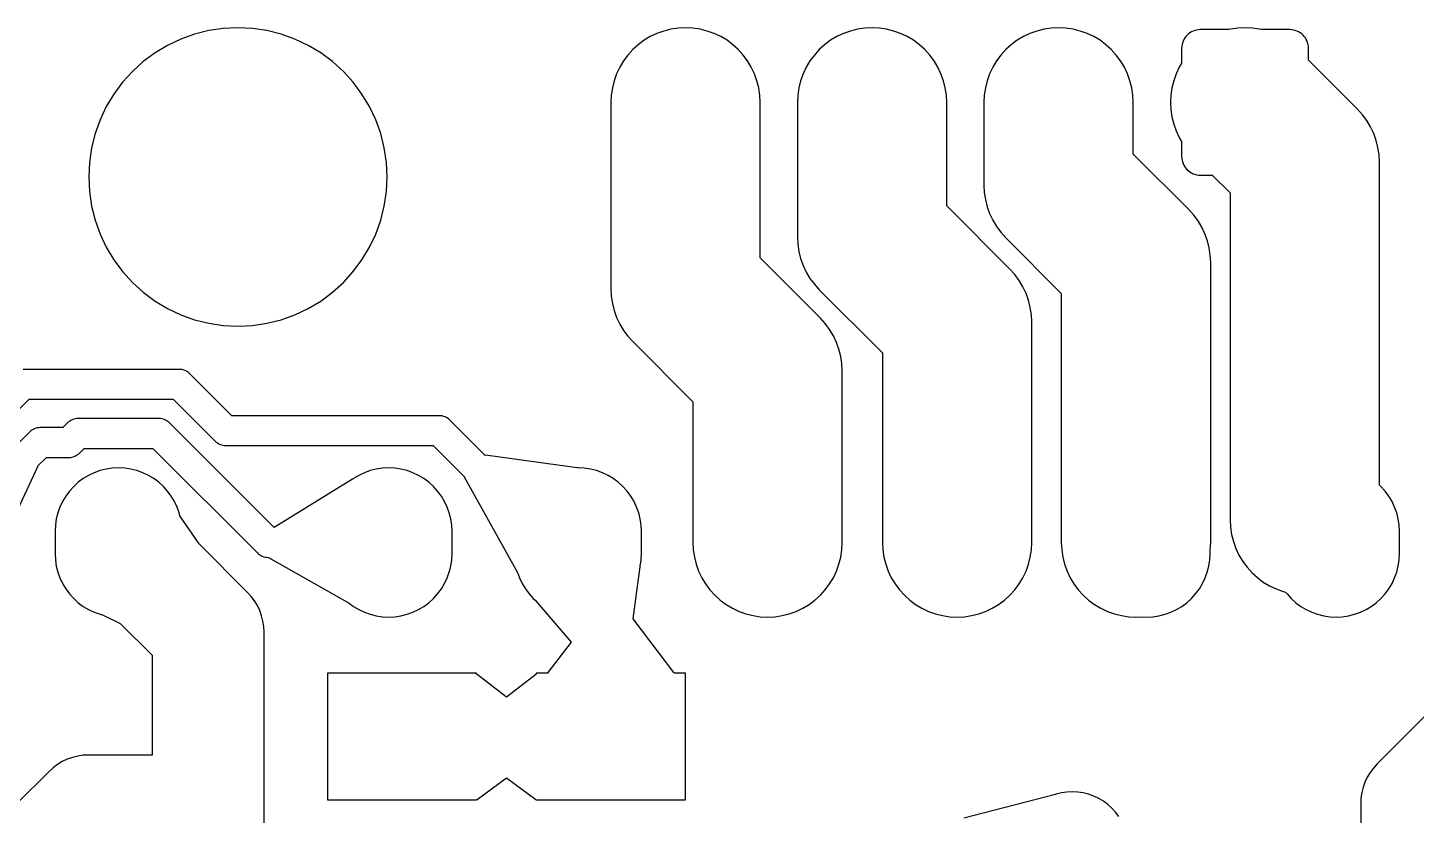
# Model space of a CAD drawing. Header units: metres. Extents: x 0.3 to 99.7, y 0.3 to 59.7.
# Drawn here: x 59.58 to 78.19, y 47.64 to 58.2 of the extents above; entities that cross this region are included whole.
import ezdxf

# ---------------------------------------------------------------- set-up
doc = ezdxf.new("R2010")
doc.units = ezdxf.units.M

msp = doc.modelspace()

# ---------------------------------------------------------------- linework, layer by layer
for points in [[(60.4, 56.2), (60.41, 56.004), (60.438, 55.81), (60.486, 55.619), (60.552, 55.435), (60.636, 55.257), (60.737, 55.089), (60.854, 54.931), (60.986, 54.786), (61.131, 54.654), (61.289, 54.537), (61.457, 54.436), (61.635, 54.352), (61.819, 54.286), (62.01, 54.238), (62.204, 54.21), (62.4, 54.2), (62.596, 54.21), (62.79, 54.238), (62.981, 54.286), (63.165, 54.352), (63.343, 54.436), (63.511, 54.537), (63.669, 54.654), (63.814, 54.786), (63.946, 54.931), (64.063, 55.089), (64.164, 55.257), (64.248, 55.435), (64.314, 55.619), (64.362, 55.81), (64.39, 56.004), (64.4, 56.2), (64.39, 56.396), (64.362, 56.59), (64.314, 56.781), (64.248, 56.965), (64.164, 57.143), (64.063, 57.311), (63.946, 57.469), (63.814, 57.614), (63.669, 57.746), (63.511, 57.863), (63.343, 57.964), (63.165, 58.048), (62.981, 58.114), (62.79, 58.162), (62.596, 58.19), (62.4, 58.2), (62.204, 58.19), (62.01, 58.162), (61.819, 58.114), (61.635, 58.048), (61.457, 57.964), (61.289, 57.863), (61.131, 57.746), (60.986, 57.614), (60.854, 57.469), (60.737, 57.311), (60.636, 57.143), (60.552, 56.965), (60.486, 56.781), (60.438, 56.59), (60.41, 56.396), (60.4, 56.2)], [(70.501, 53.6), (70.496, 53.698), (70.481, 53.795), (70.457, 53.89), (70.424, 53.983), (70.382, 54.072), (70.332, 54.156), (70.273, 54.235), (70.207, 54.307), (69.401, 55.114), (69.401, 55.114), (69.401, 55.114), (69.401, 55.114), (69.401, 55.114), (69.401, 55.114), (69.401, 55.114), (69.401, 55.114), (69.401, 55.114), (69.401, 55.114), (69.401, 55.114), (69.401, 55.114), (69.401, 55.114), (69.401, 55.114), (69.401, 55.114), (69.401, 55.114), (69.401, 55.114), (69.401, 55.114), (69.401, 57.2), (69.396, 57.298), (69.381, 57.395), (69.357, 57.49), (69.324, 57.583), (69.282, 57.672), (69.232, 57.756), (69.173, 57.835), (69.107, 57.907), (69.035, 57.973), (68.956, 58.032), (68.872, 58.082), (68.783, 58.124), (68.69, 58.157), (68.595, 58.181), (68.498, 58.196), (68.4, 58.201), (68.302, 58.196), (68.205, 58.181), (68.11, 58.157), (68.017, 58.124), (67.928, 58.082), (67.844, 58.032), (67.765, 57.973), (67.693, 57.907), (67.627, 57.835), (67.568, 57.756), (67.518, 57.672), (67.476, 57.583), (67.443, 57.49), (67.419, 57.395), (67.404, 57.298), (67.399, 57.2), (67.399, 54.7), (67.404, 54.602), (67.419, 54.505), (67.443, 54.41), (67.476, 54.317), (67.518, 54.228), (67.568, 54.144), (67.627, 54.065), (67.693, 53.993), (68.499, 53.186), (68.499, 53.186), (68.499, 53.186), (68.499, 53.186), (68.499, 53.186), (68.499, 53.186), (68.499, 53.186), (68.499, 53.186), (68.499, 53.186), (68.499, 53.186), (68.499, 53.186), (68.499, 53.186), (68.499, 53.186), (68.499, 53.186), (68.499, 53.186), (68.499, 53.186), (68.499, 53.186), (68.499, 53.186), (68.499, 51.3), (68.504, 51.202), (68.519, 51.105), (68.543, 51.01), (68.576, 50.917), (68.618, 50.828), (68.668, 50.744), (68.727, 50.665), (68.793, 50.593), (68.865, 50.527), (68.944, 50.468), (69.028, 50.418), (69.117, 50.376), (69.21, 50.343), (69.305, 50.319), (69.402, 50.304), (69.5, 50.299), (69.598, 50.304), (69.695, 50.319), (69.79, 50.343), (69.883, 50.376), (69.972, 50.418), (70.056, 50.468), (70.135, 50.527), (70.207, 50.593), (70.273, 50.665), (70.332, 50.744), (70.382, 50.828), (70.424, 50.917), (70.457, 51.01), (70.481, 51.105), (70.496, 51.202), (70.501, 51.3), (70.501, 53.6)], [(73.041, 54.256), (73.036, 54.354), (73.021, 54.451), (72.997, 54.547), (72.964, 54.639), (72.922, 54.728), (72.872, 54.812), (72.813, 54.891), (72.747, 54.964), (71.901, 55.811), (71.901, 55.811), (71.901, 55.811), (71.901, 55.811), (71.901, 55.811), (71.901, 55.811), (71.901, 55.811), (71.901, 55.811), (71.901, 55.811), (71.901, 55.811), (71.901, 55.811), (71.901, 55.811), (71.901, 55.811), (71.901, 55.811), (71.901, 55.811), (71.901, 55.811), (71.901, 55.811), (71.901, 55.811), (71.901, 57.2), (71.896, 57.298), (71.881, 57.395), (71.857, 57.49), (71.824, 57.583), (71.782, 57.672), (71.732, 57.756), (71.673, 57.835), (71.607, 57.907), (71.535, 57.973), (71.456, 58.032), (71.372, 58.082), (71.283, 58.124), (71.19, 58.157), (71.095, 58.181), (70.998, 58.196), (70.9, 58.201), (70.802, 58.196), (70.705, 58.181), (70.61, 58.157), (70.517, 58.124), (70.428, 58.082), (70.344, 58.032), (70.265, 57.973), (70.193, 57.907), (70.127, 57.835), (70.068, 57.756), (70.018, 57.672), (69.976, 57.583), (69.943, 57.49), (69.919, 57.395), (69.904, 57.298), (69.899, 57.2), (69.899, 55.396), (69.904, 55.298), (69.919, 55.201), (69.943, 55.106), (69.976, 55.013), (70.018, 54.924), (70.068, 54.84), (70.127, 54.761), (70.193, 54.689), (71.039, 53.842), (71.039, 53.842), (71.039, 53.842), (71.039, 53.842), (71.039, 53.842), (71.039, 53.842), (71.039, 53.842), (71.039, 53.842), (71.039, 53.842), (71.039, 53.842), (71.039, 53.842), (71.039, 53.842), (71.039, 53.842), (71.039, 53.842), (71.039, 53.842), (71.039, 53.842), (71.039, 53.842), (71.039, 53.842), (71.039, 51.3), (71.044, 51.202), (71.059, 51.105), (71.083, 51.01), (71.116, 50.917), (71.158, 50.828), (71.208, 50.744), (71.267, 50.665), (71.333, 50.593), (71.405, 50.527), (71.484, 50.468), (71.568, 50.418), (71.657, 50.376), (71.75, 50.343), (71.845, 50.319), (71.942, 50.304), (72.04, 50.299), (72.138, 50.304), (72.235, 50.319), (72.33, 50.343), (72.423, 50.376), (72.512, 50.418), (72.596, 50.468), (72.675, 50.527), (72.747, 50.593), (72.813, 50.665), (72.872, 50.744), (72.922, 50.828), (72.964, 50.917), (72.997, 51.01), (73.021, 51.105), (73.036, 51.202), (73.041, 51.3), (73.041, 54.256)], [(75.439, 55.054), (75.434, 55.152), (75.419, 55.249), (75.395, 55.345), (75.362, 55.437), (75.32, 55.526), (75.27, 55.61), (75.211, 55.689), (75.145, 55.762), (74.401, 56.507), (74.401, 56.507), (74.401, 56.507), (74.401, 56.507), (74.401, 56.507), (74.401, 56.507), (74.401, 56.507), (74.401, 56.507), (74.401, 56.507), (74.401, 56.507), (74.401, 56.507), (74.401, 56.507), (74.401, 56.507), (74.401, 56.507), (74.401, 56.507), (74.401, 56.507), (74.401, 56.507), (74.401, 56.507), (74.401, 57.2), (74.396, 57.298), (74.381, 57.395), (74.357, 57.49), (74.324, 57.583), (74.282, 57.672), (74.232, 57.756), (74.173, 57.835), (74.107, 57.907), (74.035, 57.973), (73.956, 58.032), (73.872, 58.082), (73.783, 58.124), (73.69, 58.157), (73.595, 58.181), (73.498, 58.196), (73.4, 58.201), (73.302, 58.196), (73.205, 58.181), (73.11, 58.157), (73.017, 58.124), (72.928, 58.082), (72.844, 58.032), (72.765, 57.973), (72.693, 57.907), (72.627, 57.835), (72.568, 57.756), (72.518, 57.672), (72.476, 57.583), (72.443, 57.49), (72.419, 57.395), (72.404, 57.298), (72.399, 57.2), (72.399, 56.092), (72.404, 55.994), (72.419, 55.897), (72.443, 55.802), (72.476, 55.709), (72.518, 55.621), (72.568, 55.536), (72.627, 55.458), (72.693, 55.385), (73.437, 54.64), (73.437, 54.64), (73.437, 54.64), (73.437, 54.64), (73.437, 54.64), (73.437, 54.64), (73.437, 54.64), (73.437, 54.64), (73.437, 54.64), (73.437, 54.64), (73.437, 54.64), (73.437, 54.64), (73.437, 54.64), (73.437, 54.64), (73.437, 54.64), (73.437, 54.64), (73.437, 54.64), (73.437, 54.64), (73.437, 51.3), (73.442, 51.202), (73.457, 51.105), (73.481, 51.01), (73.514, 50.917), (73.556, 50.828), (73.606, 50.744), (73.665, 50.665), (73.731, 50.593), (73.803, 50.527), (73.882, 50.468), (73.966, 50.418), (74.055, 50.376), (74.148, 50.343), (74.243, 50.319), (74.34, 50.304), (74.438, 50.299), (74.514, 50.303), (74.514, 50.303), (74.514, 50.303), (74.514, 50.303), (74.58, 50.3), (74.663, 50.304), (74.746, 50.316), (74.827, 50.337), (74.905, 50.365), (74.981, 50.4), (75.052, 50.443), (75.119, 50.493), (75.181, 50.549), (75.237, 50.611), (75.287, 50.678), (75.33, 50.749), (75.365, 50.825), (75.393, 50.903), (75.414, 50.984), (75.426, 51.067), (75.43, 51.15), (75.43, 51.177), (75.43, 51.177), (75.43, 51.177), (75.43, 51.177), (75.43, 51.177), (75.43, 51.177), (75.434, 51.202), (75.439, 51.3), (75.439, 55.054)], [(77.701, 52.07), (77.701, 52.07), (77.701, 52.07), (77.701, 52.07), (77.701, 52.07), (77.701, 52.07), (77.701, 52.07), (77.701, 52.07), (77.701, 52.07), (77.701, 52.07), (77.701, 52.07), (77.701, 52.07), (77.701, 52.07), (77.701, 52.07), (77.701, 52.07), (77.701, 52.07), (77.701, 52.07), (77.701, 52.07), (77.701, 52.07), (77.701, 52.07), (77.701, 56.4), (77.696, 56.498), (77.681, 56.595), (77.657, 56.69), (77.624, 56.783), (77.582, 56.872), (77.532, 56.956), (77.473, 57.035), (77.407, 57.107), (76.75, 57.765), (76.75, 57.765), (76.75, 57.765), (76.75, 57.765), (76.75, 57.765), (76.75, 57.765), (76.75, 57.765), (76.75, 57.765), (76.75, 57.765), (76.75, 57.765), (76.75, 57.765), (76.75, 57.765), (76.75, 57.765), (76.75, 57.765), (76.75, 57.765), (76.75, 57.765), (76.75, 57.765), (76.75, 57.765), (76.75, 57.925), (76.749, 57.95), (76.745, 57.974), (76.739, 57.998), (76.731, 58.021), (76.72, 58.043), (76.708, 58.064), (76.693, 58.084), (76.677, 58.102), (76.659, 58.118), (76.639, 58.133), (76.618, 58.145), (76.596, 58.156), (76.573, 58.164), (76.549, 58.17), (76.525, 58.174), (76.5, 58.175), (76.12, 58.175), (76.12, 58.175), (76.12, 58.175), (76.12, 58.175), (76.12, 58.175), (76.12, 58.175), (76.095, 58.181), (75.998, 58.196), (75.9, 58.201), (75.802, 58.196), (75.705, 58.181), (75.68, 58.175), (75.68, 58.175), (75.68, 58.175), (75.68, 58.175), (75.68, 58.175), (75.68, 58.175), (75.3, 58.175), (75.275, 58.174), (75.251, 58.17), (75.227, 58.164), (75.204, 58.156), (75.182, 58.145), (75.161, 58.133), (75.141, 58.118), (75.123, 58.102), (75.107, 58.084), (75.092, 58.064), (75.08, 58.043), (75.069, 58.021), (75.061, 57.998), (75.055, 57.974), (75.051, 57.95), (75.05, 57.925), (75.05, 57.726), (75.05, 57.726), (75.05, 57.726), (75.05, 57.726), (75.05, 57.726), (75.05, 57.726), (75.05, 57.726), (75.05, 57.726), (75.05, 57.726), (75.05, 57.726), (75.05, 57.726), (75.05, 57.726), (75.018, 57.672), (74.976, 57.583), (74.943, 57.49), (74.919, 57.395), (74.904, 57.298), (74.899, 57.2), (74.904, 57.102), (74.919, 57.005), (74.943, 56.91), (74.976, 56.817), (75.018, 56.728), (75.05, 56.674), (75.05, 56.674), (75.05, 56.674), (75.05, 56.674), (75.05, 56.674), (75.05, 56.674), (75.05, 56.674), (75.05, 56.674), (75.05, 56.674), (75.05, 56.674), (75.05, 56.674), (75.05, 56.674), (75.05, 56.475), (75.051, 56.45), (75.055, 56.426), (75.061, 56.402), (75.069, 56.379), (75.08, 56.357), (75.092, 56.336), (75.107, 56.316), (75.123, 56.298), (75.141, 56.282), (75.161, 56.267), (75.182, 56.255), (75.204, 56.244), (75.227, 56.236), (75.251, 56.23), (75.275, 56.226), (75.3, 56.225), (75.46, 56.225), (75.46, 56.225), (75.46, 56.225), (75.46, 56.225), (75.46, 56.225), (75.46, 56.225), (75.46, 56.225), (75.46, 56.225), (75.46, 56.225), (75.46, 56.225), (75.46, 56.225), (75.46, 56.225), (75.46, 56.225), (75.46, 56.225), (75.46, 56.225), (75.46, 56.225), (75.46, 56.225), (75.46, 56.225), (75.699, 55.986), (75.699, 55.986), (75.699, 55.986), (75.699, 55.986), (75.699, 55.986), (75.699, 55.986), (75.699, 55.986), (75.699, 55.986), (75.699, 55.986), (75.699, 55.986), (75.699, 55.986), (75.699, 55.986), (75.699, 55.986), (75.699, 55.986), (75.699, 55.986), (75.699, 55.986), (75.699, 55.986), (75.699, 55.986), (75.699, 51.602), (75.704, 51.504), (75.719, 51.407), (75.743, 51.312), (75.776, 51.22), (75.818, 51.131), (75.868, 51.047), (75.927, 50.968), (75.993, 50.895), (76.065, 50.829), (76.144, 50.77), (76.228, 50.72), (76.317, 50.678), (76.41, 50.645), (76.444, 50.636), (76.444, 50.636), (76.444, 50.636), (76.444, 50.636), (76.444, 50.636), (76.444, 50.636), (76.444, 50.636), (76.444, 50.636), (76.444, 50.636), (76.444, 50.636), (76.444, 50.636), (76.444, 50.636), (76.444, 50.636), (76.444, 50.636), (76.444, 50.636), (76.444, 50.636), (76.463, 50.611), (76.519, 50.549), (76.581, 50.493), (76.648, 50.443), (76.719, 50.4), (76.795, 50.365), (76.873, 50.337), (76.954, 50.316), (77.037, 50.304), (77.12, 50.3), (77.203, 50.304), (77.286, 50.316), (77.367, 50.337), (77.445, 50.365), (77.521, 50.4), (77.592, 50.443), (77.659, 50.493), (77.721, 50.549), (77.777, 50.611), (77.827, 50.678), (77.87, 50.749), (77.905, 50.825), (77.933, 50.903), (77.954, 50.984), (77.966, 51.067), (77.97, 51.15), (77.97, 51.45), (77.966, 51.533), (77.954, 51.616), (77.933, 51.697), (77.905, 51.775), (77.87, 51.851), (77.827, 51.922), (77.777, 51.989), (77.721, 52.051), (77.701, 52.07)], [(68.4, 49.55), (68.246, 49.55), (68.246, 49.55), (68.246, 49.55), (68.246, 49.55), (68.246, 49.55), (68.246, 49.55), (68.246, 49.55), (68.246, 49.55), (68.246, 49.55), (68.246, 49.55), (68.246, 49.55), (68.246, 49.55), (68.246, 49.55), (68.246, 49.55), (68.246, 49.55), (68.246, 49.55), (68.246, 49.55), (68.246, 49.55), (68.246, 49.55), (68.246, 49.55), (68.246, 49.55), (68.246, 49.55), (68.246, 49.55), (68.246, 49.55), (68.246, 49.55), (68.246, 49.55), (68.246, 49.55), (68.246, 49.55), (68.246, 49.55), (68.246, 49.55), (68.246, 49.55), (68.246, 49.55), (68.246, 49.55), (68.246, 49.55), (68.246, 49.55), (68.246, 49.55), (68.246, 49.55), (68.246, 49.55), (68.246, 49.55), (68.246, 49.55), (68.246, 49.55), (68.246, 49.55), (68.246, 49.551), (68.244, 49.558), (67.696, 50.275), (67.696, 50.275), (67.696, 50.275), (67.696, 50.275), (67.696, 50.275), (67.696, 50.275), (67.696, 50.275), (67.696, 50.275), (67.696, 50.275), (67.696, 50.275), (67.696, 50.275), (67.696, 50.275), (67.696, 50.275), (67.696, 50.275), (67.696, 50.275), (67.696, 50.275), (67.696, 50.275), (67.696, 50.275), (67.751, 50.677), (67.792, 50.975), (67.792, 50.977), (67.792, 50.977), (67.792, 50.977), (67.792, 50.977), (67.792, 50.977), (67.792, 50.977), (67.792, 50.977), (67.792, 50.977), (67.792, 50.977), (67.792, 50.977), (67.792, 50.977), (67.792, 50.977), (67.794, 50.984), (67.806, 51.067), (67.81, 51.15), (67.81, 51.45), (67.806, 51.533), (67.794, 51.616), (67.773, 51.697), (67.745, 51.775), (67.71, 51.851), (67.667, 51.922), (67.617, 51.989), (67.561, 52.051), (67.499, 52.107), (67.432, 52.157), (67.361, 52.2), (67.285, 52.235), (67.207, 52.263), (67.126, 52.284), (67.043, 52.296), (66.96, 52.3), (66.947, 52.299), (66.947, 52.299), (66.947, 52.299), (66.947, 52.299), (66.947, 52.299), (66.947, 52.299), (65.719, 52.469), (65.715, 52.468), (65.715, 52.468), (65.715, 52.468), (65.715, 52.468), (65.715, 52.468), (65.715, 52.468), (65.715, 52.468), (65.715, 52.468), (65.715, 52.468), (65.715, 52.468), (65.715, 52.468), (65.715, 52.468), (65.715, 52.468), (65.715, 52.468), (65.715, 52.468), (65.715, 52.468), (65.715, 52.468), (65.715, 52.468), (65.715, 52.468), (65.715, 52.468), (65.715, 52.468), (65.715, 52.468), (65.715, 52.468), (65.715, 52.468), (65.241, 52.941), (65.227, 52.955), (65.211, 52.966), (65.194, 52.976), (65.177, 52.985), (65.158, 52.991), (65.139, 52.996), (65.12, 52.999), (65.1, 53), (62.32, 53), (62.32, 53), (62.32, 53), (62.32, 53), (62.32, 53), (62.32, 53), (62.32, 53), (62.32, 53), (62.32, 53), (62.32, 53), (62.32, 53), (62.32, 53), (62.32, 53), (62.32, 53), (62.32, 53), (62.32, 53), (62.32, 53), (62.32, 53), (61.758, 53.562), (61.743, 53.576), (61.728, 53.587), (61.711, 53.597), (61.693, 53.606), (61.674, 53.612), (61.655, 53.617), (61.636, 53.62), (61.616, 53.621), (59.521, 53.621)], [(59.141, 52.759), (59.604, 53.221), (59.604, 53.221), (59.604, 53.221), (59.604, 53.221), (59.604, 53.221), (59.604, 53.221), (59.604, 53.221), (59.604, 53.221), (59.604, 53.221), (59.604, 53.221), (59.604, 53.221), (59.604, 53.221), (59.604, 53.221), (59.604, 53.221), (59.604, 53.221), (59.604, 53.221), (59.604, 53.221), (59.604, 53.221), (61.534, 53.221), (61.534, 53.221), (61.534, 53.221), (61.534, 53.221), (61.534, 53.221), (61.534, 53.221), (61.534, 53.221), (61.534, 53.221), (61.534, 53.221), (61.534, 53.221), (61.534, 53.221), (61.534, 53.221), (61.534, 53.221), (61.534, 53.221), (61.534, 53.221), (61.534, 53.221), (61.534, 53.221), (61.534, 53.221), (62.096, 52.659), (62.11, 52.645), (62.126, 52.634), (62.143, 52.624), (62.161, 52.615), (62.179, 52.609), (62.198, 52.604), (62.218, 52.601), (62.237, 52.6), (65.017, 52.6), (65.017, 52.6), (65.017, 52.6), (65.017, 52.6), (65.017, 52.6), (65.017, 52.6), (65.017, 52.6), (65.017, 52.6), (65.017, 52.6), (65.017, 52.6), (65.017, 52.6), (65.017, 52.6), (65.017, 52.6), (65.017, 52.6), (65.017, 52.6), (65.017, 52.6), (65.017, 52.6), (65.017, 52.6), (65.433, 52.184), (65.433, 52.184), (65.433, 52.184), (65.433, 52.184), (65.433, 52.184), (65.433, 52.184), (65.433, 52.184), (65.433, 52.184), (65.433, 52.184), (65.433, 52.184), (65.433, 52.184), (65.433, 52.184), (65.434, 52.179), (66.148, 50.899), (66.148, 50.899), (66.148, 50.899), (66.148, 50.899), (66.148, 50.899), (66.148, 50.899), (66.175, 50.825), (66.21, 50.749), (66.253, 50.678), (66.303, 50.611), (66.359, 50.549), (66.384, 50.527), (66.384, 50.527), (66.384, 50.527), (66.384, 50.527), (66.868, 49.965), (66.868, 49.965), (66.868, 49.965), (66.868, 49.965), (66.868, 49.965), (66.868, 49.965), (66.868, 49.965), (66.868, 49.965), (66.868, 49.965), (66.868, 49.965), (66.868, 49.965), (66.868, 49.965), (66.868, 49.965), (66.868, 49.965), (66.868, 49.965), (66.868, 49.965), (66.868, 49.965), (66.868, 49.965), (66.868, 49.965), (66.868, 49.965), (66.868, 49.965), (66.868, 49.965), (66.868, 49.965), (66.868, 49.965), (66.868, 49.965), (66.868, 49.965), (66.868, 49.965), (66.868, 49.965), (66.868, 49.965), (66.868, 49.965), (66.556, 49.558), (66.554, 49.55), (66.554, 49.55), (66.554, 49.55), (66.554, 49.55), (66.554, 49.55), (66.554, 49.55), (66.554, 49.55), (66.554, 49.55), (66.554, 49.55), (66.554, 49.55), (66.554, 49.55), (66.554, 49.55), (66.554, 49.55), (66.554, 49.55), (66.554, 49.55), (66.554, 49.55), (66.554, 49.55), (66.554, 49.55), (66.554, 49.55), (66.554, 49.55), (66.554, 49.55), (66.554, 49.55), (66.554, 49.55), (66.554, 49.55), (66.554, 49.55), (66.554, 49.55), (66.554, 49.55), (66.554, 49.55), (66.4, 49.55), (66.4, 49.533), (66.4, 49.533), (66.4, 49.533), (66.4, 49.533), (66.4, 49.533), (66.4, 49.533), (66.4, 49.533), (66.4, 49.533), (66.4, 49.533), (66.4, 49.533), (66.4, 49.533), (66.4, 49.533), (66.4, 49.533), (66.4, 49.533), (66.4, 49.533), (66.4, 49.533), (66.4, 49.533), (66.4, 49.533), (66.4, 49.533), (66.4, 49.533), (66.4, 49.533), (66.4, 49.533), (66.4, 49.533), (66.4, 49.533), (66.4, 49.533), (66.4, 49.533), (66.4, 49.533), (66.4, 49.533), (66.4, 49.533), (66.4, 49.533), (66.4, 49.533), (66.4, 49.533), (66.4, 49.533), (66.4, 49.533), (66.4, 49.533), (66.4, 49.533), (66.4, 49.533), (66.4, 49.533), (66.4, 49.533), (66.4, 49.533), (66.399, 49.533), (66.393, 49.531), (66, 49.225), (66, 49.225), (66, 49.225), (66, 49.225), (66, 49.225), (66, 49.225), (66, 49.225), (66, 49.225), (66, 49.225), (66, 49.225), (66, 49.225), (66, 49.225), (66, 49.225), (66, 49.225), (66, 49.225), (66, 49.225), (66, 49.225), (66, 49.225), (66, 49.225), (66, 49.225), (66, 49.225), (66, 49.225), (66, 49.225), (66, 49.225), (66, 49.225), (66, 49.225), (66, 49.225), (66, 49.225), (65.607, 49.531), (65.6, 49.533), (65.6, 49.533), (65.6, 49.533), (65.6, 49.533), (65.6, 49.533), (65.6, 49.533), (65.6, 49.533), (65.6, 49.533), (65.6, 49.533), (65.6, 49.533), (65.6, 49.533), (65.6, 49.533), (65.6, 49.533), (65.6, 49.533), (65.6, 49.533), (65.6, 49.533), (65.6, 49.533), (65.6, 49.533), (65.6, 49.533), (65.6, 49.533), (65.6, 49.533), (65.6, 49.533), (65.6, 49.533), (65.6, 49.533), (65.6, 49.533), (65.6, 49.533), (65.6, 49.533), (65.6, 49.533), (65.6, 49.55), (63.6, 49.55), (63.6, 47.85), (65.6, 47.85), (65.6, 47.854), (65.6, 47.854), (65.6, 47.854), (65.6, 47.854), (65.6, 47.854), (65.6, 47.854), (65.6, 47.854), (65.6, 47.854), (65.6, 47.854), (65.6, 47.854), (65.6, 47.854), (65.6, 47.854), (65.6, 47.854), (65.6, 47.854), (65.6, 47.854), (65.6, 47.854), (65.6, 47.854), (65.6, 47.854), (65.6, 47.854), (65.6, 47.854), (65.6, 47.854), (65.6, 47.854), (65.6, 47.854), (65.6, 47.854), (65.6, 47.854), (65.6, 47.854), (65.6, 47.854), (65.6, 47.854), (65.6, 47.854), (65.6, 47.854), (65.6, 47.854), (65.6, 47.854), (65.6, 47.854), (65.6, 47.854), (65.6, 47.854), (65.6, 47.854), (65.6, 47.854), (65.6, 47.854), (65.6, 47.854), (65.6, 47.854), (65.601, 47.853), (65.607, 47.855), (66, 48.144), (66, 48.144), (66, 48.144), (66, 48.144), (66, 48.144), (66, 48.144), (66, 48.144), (66, 48.144), (66, 48.144), (66, 48.144), (66, 48.144), (66, 48.144), (66, 48.144), (66, 48.144), (66, 48.144), (66, 48.144), (66, 48.144), (66, 48.144), (66, 48.144), (66, 48.144), (66, 48.144), (66, 48.144), (66, 48.144), (66, 48.144), (66, 48.144), (66, 48.144), (66, 48.144), (66, 48.144), (66.393, 47.855), (66.4, 47.854), (66.4, 47.854), (66.4, 47.854), (66.4, 47.854), (66.4, 47.854), (66.4, 47.854), (66.4, 47.854), (66.4, 47.854), (66.4, 47.854), (66.4, 47.854), (66.4, 47.854), (66.4, 47.854), (66.4, 47.854), (66.4, 47.854), (66.4, 47.854), (66.4, 47.854), (66.4, 47.854), (66.4, 47.854), (66.4, 47.854), (66.4, 47.854), (66.4, 47.854), (66.4, 47.854), (66.4, 47.854), (66.4, 47.854), (66.4, 47.854), (66.4, 47.854), (66.4, 47.854), (66.4, 47.854), (66.4, 47.854), (66.4, 47.854), (66.4, 47.85), (68.4, 47.85), (68.4, 49.55)], [(59.247, 51.299), (59.725, 52.328), (59.725, 52.332), (59.725, 52.332), (59.725, 52.332), (59.725, 52.332), (59.725, 52.332), (59.725, 52.332), (59.725, 52.332), (59.725, 52.332), (59.725, 52.332), (59.725, 52.332), (59.725, 52.332), (59.725, 52.332), (59.725, 52.332), (59.725, 52.332), (59.725, 52.332), (59.725, 52.332), (59.725, 52.332), (59.725, 52.332), (59.833, 52.44), (59.833, 52.44), (59.833, 52.44), (59.833, 52.44), (59.833, 52.44), (59.833, 52.44), (59.833, 52.44), (59.833, 52.44), (59.833, 52.44), (59.833, 52.44), (59.833, 52.44), (59.833, 52.44), (59.833, 52.44), (59.833, 52.44), (59.833, 52.44), (59.833, 52.44), (59.833, 52.44), (59.833, 52.44), (60.136, 52.44), (60.156, 52.441), (60.175, 52.444), (60.194, 52.449), (60.213, 52.455), (60.23, 52.464), (60.247, 52.474), (60.263, 52.485), (60.277, 52.499), (60.34, 52.561), (60.34, 52.561), (60.34, 52.561), (60.34, 52.561), (60.34, 52.561), (60.34, 52.561), (60.34, 52.561), (60.34, 52.561), (60.34, 52.561), (60.34, 52.561), (60.34, 52.561), (60.34, 52.561), (60.34, 52.561), (60.34, 52.561), (60.34, 52.561), (60.34, 52.561), (60.34, 52.561), (60.34, 52.561), (61.26, 52.561), (61.26, 52.561), (61.26, 52.561), (61.26, 52.561), (61.26, 52.561), (61.26, 52.561), (61.26, 52.561), (61.26, 52.561), (61.26, 52.561), (61.26, 52.561), (61.26, 52.561), (61.26, 52.561), (61.26, 52.561), (61.26, 52.561), (61.26, 52.561), (61.26, 52.561), (61.26, 52.561), (61.26, 52.561), (62.663, 51.159), (62.677, 51.145), (62.693, 51.134), (62.71, 51.124), (62.727, 51.115), (62.746, 51.109), (62.765, 51.104), (62.784, 51.101), (62.804, 51.1), (62.811, 51.1), (62.811, 51.1), (62.811, 51.1), (62.811, 51.1), (62.811, 51.1), (62.811, 51.1), (62.811, 51.1), (62.811, 51.1), (62.811, 51.1), (62.811, 51.1), (62.811, 51.1), (62.811, 51.1), (63.89, 50.486), (63.89, 50.486), (63.89, 50.486), (63.89, 50.486), (63.948, 50.443), (64.019, 50.4), (64.095, 50.365), (64.173, 50.337), (64.254, 50.316), (64.337, 50.304), (64.42, 50.3), (64.503, 50.304), (64.586, 50.316), (64.667, 50.337), (64.745, 50.365), (64.821, 50.4), (64.892, 50.443), (64.959, 50.493), (65.021, 50.549), (65.077, 50.611), (65.127, 50.678), (65.17, 50.749), (65.205, 50.825), (65.233, 50.903), (65.254, 50.984), (65.266, 51.067), (65.27, 51.15), (65.27, 51.45), (65.266, 51.533), (65.254, 51.616), (65.233, 51.697), (65.205, 51.775), (65.17, 51.851), (65.127, 51.922), (65.077, 51.989), (65.021, 52.051), (64.959, 52.107), (64.892, 52.157), (64.821, 52.2), (64.745, 52.235), (64.667, 52.263), (64.586, 52.284), (64.503, 52.296), (64.42, 52.3), (64.337, 52.296), (64.254, 52.284), (64.173, 52.263), (64.095, 52.235), (64.019, 52.2), (63.948, 52.157), (63.94, 52.151), (63.94, 52.151), (63.94, 52.151), (63.94, 52.151), (63.94, 52.151), (63.94, 52.151), (63.94, 52.151), (63.94, 52.151), (63.94, 52.151), (63.94, 52.151), (63.94, 52.151), (63.94, 52.151), (63.938, 52.151), (63.937, 52.15), (62.887, 51.502), (62.886, 51.501), (62.886, 51.501), (62.886, 51.501), (62.886, 51.501), (62.886, 51.501), (62.886, 51.501), (62.886, 51.501), (62.886, 51.501), (62.886, 51.501), (62.886, 51.501), (62.886, 51.501), (62.886, 51.501), (62.886, 51.501), (62.886, 51.501), (62.886, 51.501), (62.886, 51.501), (62.886, 51.501), (62.886, 51.501), (62.886, 51.501), (62.886, 51.501), (62.886, 51.501), (62.886, 51.501), (62.886, 51.501), (62.886, 51.501), (62.886, 51.501), (62.886, 51.501), (62.886, 51.501), (62.886, 51.501), (62.886, 51.501), (62.886, 51.501), (62.886, 51.501), (62.886, 51.501), (61.485, 52.902), (61.47, 52.916), (61.454, 52.927), (61.437, 52.937), (61.42, 52.946), (61.401, 52.952), (61.382, 52.957), (61.363, 52.96), (61.343, 52.961), (60.257, 52.961), (60.237, 52.96), (60.218, 52.957), (60.199, 52.952), (60.18, 52.946), (60.163, 52.937), (60.146, 52.927), (60.13, 52.916), (60.115, 52.902), (60.053, 52.84), (60.053, 52.84), (60.053, 52.84), (60.053, 52.84), (60.053, 52.84), (60.053, 52.84), (60.053, 52.84), (60.053, 52.84), (60.053, 52.84), (60.053, 52.84), (60.053, 52.84), (60.053, 52.84), (60.053, 52.84), (60.053, 52.84), (60.053, 52.84), (60.053, 52.84), (60.053, 52.84), (60.053, 52.84), (59.75, 52.84), (59.73, 52.839), (59.711, 52.836), (59.692, 52.831), (59.673, 52.825), (59.656, 52.816), (59.639, 52.806), (59.623, 52.795), (59.609, 52.781), (59.444, 52.616)], [(62.75, 45.761), (62.75, 50.1), (62.747, 50.174), (62.736, 50.246), (62.718, 50.318), (62.693, 50.387), (62.662, 50.454), (62.624, 50.517), (62.58, 50.576), (62.531, 50.631), (61.88, 51.282), (61.88, 51.282), (61.88, 51.282), (61.88, 51.282), (61.88, 51.282), (61.88, 51.282), (61.623, 51.657), (61.623, 51.657), (61.623, 51.657), (61.623, 51.657), (61.623, 51.657), (61.623, 51.657), (61.623, 51.657), (61.623, 51.657), (61.623, 51.657), (61.623, 51.657), (61.613, 51.697), (61.585, 51.775), (61.55, 51.851), (61.507, 51.922), (61.457, 51.989), (61.401, 52.051), (61.339, 52.107), (61.272, 52.157), (61.201, 52.2), (61.125, 52.235), (61.047, 52.263), (60.966, 52.284), (60.883, 52.296), (60.8, 52.3), (60.717, 52.296), (60.634, 52.284), (60.553, 52.263), (60.475, 52.235), (60.399, 52.2), (60.328, 52.157), (60.261, 52.107), (60.199, 52.051), (60.143, 51.989), (60.093, 51.922), (60.05, 51.851), (60.015, 51.775), (59.987, 51.697), (59.966, 51.616), (59.954, 51.533), (59.95, 51.45), (59.95, 51.15), (59.954, 51.067), (59.966, 50.984), (59.987, 50.903), (60.015, 50.825), (60.05, 50.749), (60.093, 50.678), (60.143, 50.611), (60.199, 50.549), (60.261, 50.493), (60.328, 50.443), (60.399, 50.4), (60.475, 50.365), (60.553, 50.337), (60.594, 50.326), (60.594, 50.326), (60.594, 50.326), (60.594, 50.326), (60.594, 50.326), (60.594, 50.326), (60.824, 50.214), (60.824, 50.214), (60.824, 50.214), (60.824, 50.214), (60.824, 50.214), (60.824, 50.214), (60.824, 50.214), (60.824, 50.214), (61.25, 49.789), (61.25, 49.789), (61.25, 49.789), (61.25, 49.789), (61.25, 49.789), (61.25, 49.789), (61.25, 49.789), (61.25, 49.789), (61.25, 49.789), (61.25, 49.789), (61.25, 49.789), (61.25, 49.789), (61.25, 49.789), (61.25, 49.789), (61.25, 49.789), (61.25, 49.789), (61.25, 49.789), (61.25, 49.789), (61.25, 48.45), (61.25, 48.45), (61.25, 48.45), (61.25, 48.45), (61.25, 48.45), (61.25, 48.45), (61.25, 48.45), (61.25, 48.45), (61.25, 48.45), (61.25, 48.45), (61.25, 48.45), (61.25, 48.45), (61.25, 48.45), (61.25, 48.45), (61.25, 48.45), (61.25, 48.45), (61.25, 48.45), (61.25, 48.45), (61.25, 48.45), (61.25, 48.45), (61.25, 48.45), (61.25, 48.45), (61.25, 48.45), (61.25, 48.45), (61.25, 48.45), (61.25, 48.45), (61.25, 48.45), (61.25, 48.45), (61.25, 48.45), (61.25, 48.45), (61.25, 48.45), (61.25, 48.45), (61.25, 48.45), (61.25, 48.45), (60.4, 48.45), (60.326, 48.447), (60.254, 48.436), (60.182, 48.418), (60.113, 48.393), (60.046, 48.362), (59.983, 48.324), (59.924, 48.28), (59.869, 48.231), (59.439, 47.8)], [(78.939, 49.6), (77.669, 48.331), (77.62, 48.276), (77.576, 48.217), (77.538, 48.154), (77.507, 48.087), (77.482, 48.018), (77.464, 47.946), (77.453, 47.874), (77.45, 47.8), (77.45, 45.642)], [(74.209, 47.625), (74.165, 47.684), (74.115, 47.738), (74.061, 47.788), (74.002, 47.832), (73.939, 47.869), (73.872, 47.901), (73.803, 47.926), (73.731, 47.944), (73.659, 47.954), (73.585, 47.958), (73.511, 47.954), (73.439, 47.944), (73.367, 47.926), (73.359, 47.923), (73.359, 47.923), (73.359, 47.923), (73.359, 47.923), (72.132, 47.602)]]:
    msp.add_lwpolyline(points)

doc.saveas('drawing.dxf')
